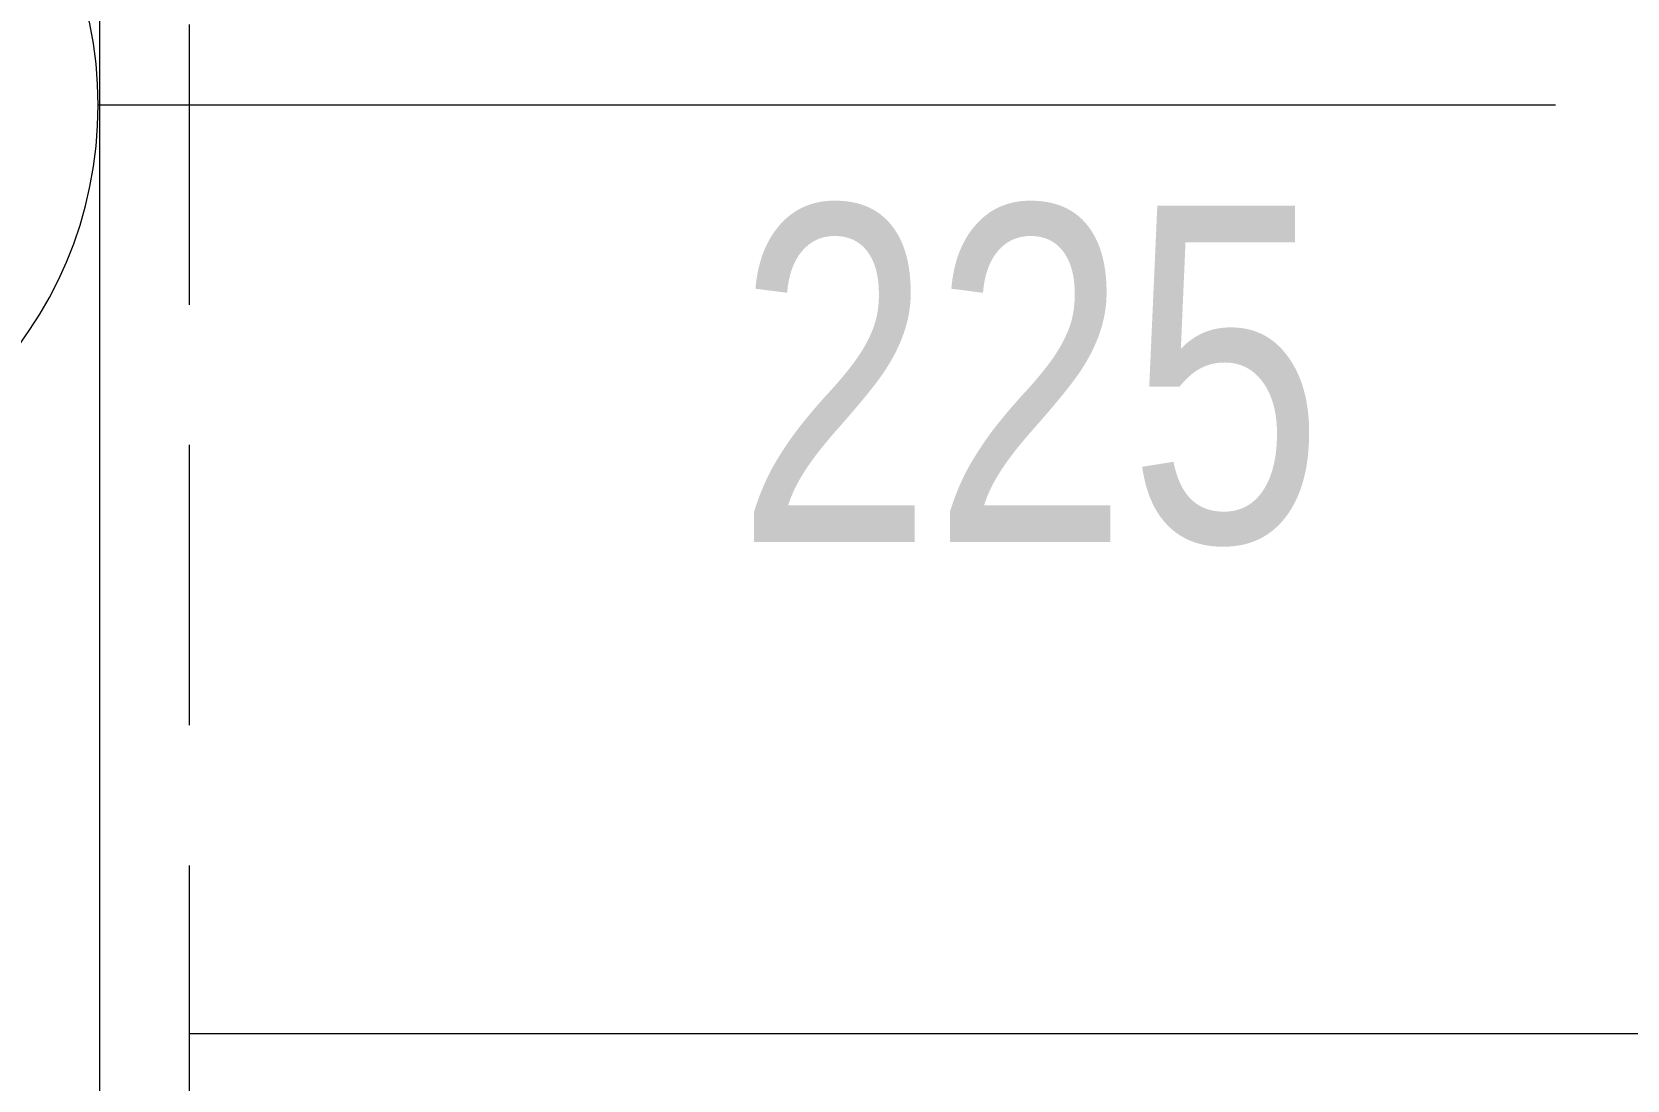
# Model space of a CAD drawing. Header units: millimetres. Extents: x 809 to 8159, y 33 to 4533.
# Drawn here: x 7065.8 to 7136.9, y 1365.3 to 1412 of the extents above; entities that cross this region are included whole.
import ezdxf
from ezdxf.enums import TextEntityAlignment as Align

# ---------------------------------------------------------------- set-up
doc = ezdxf.new("R2010")
doc.units = ezdxf.units.MM
doc.linetypes.add('HIDDEN2', pattern=[0.1875, 0.125, -0.0625])
for name, color, linetype, lineweight in [('KAPI', 20, 'Continuous', 0), ('kapi_tag_yeni', 2, 'Continuous', 0), ('MERDIVEN', 4, 'Continuous', 0)]:
    doc.layers.add(name, color=color, linetype=linetype, lineweight=lineweight)
doc.styles.add('kapi_tag', font='arial.ttf', dxfattribs={"width": 0.75})

# ---------------------------------------------------------------- blocks, each defined once
blk = doc.blocks.new('TRHTRRTTHRTHRTH')
at = {"layer": 'KAPI', "linetype": 'HIDDEN2'}
blk.add_line((35248.92727, -102103.20818), (35248.92727, -102104.10868), dxfattribs=at)
at = {"layer": 'KAPI'}
blk.add_lwpolyline([(35248.92727, -102103.20818), (35248.92727, -102103.25818), (35249.84727, -102103.25818), (35249.84727, -102103.20818)], close=True, dxfattribs=at)
at = {"layer": 'KAPI', "linetype": 'HIDDEN2'}
blk.add_arc((35248.92999, -102103.18825), 0.91993, 269.83001, 355.64049, dxfattribs=at)
blk = doc.blocks.new('kapi_tag_yeni')
at = {"layer": 'kapi_tag_yeni'}
blk.add_line((0, 0), (-0.65038, 0), dxfattribs=at)
blk.add_circle((-0.83038, 0), 0.18, dxfattribs=at)
at = {"layer": 'kapi_tag_yeni', "style": 'kapi_tag', "width": 0.75}
for tag, p in [('KAPI_ENI', (-0.55297, 0.04695)), ('KAPI_BOYU', (-0.55297, -0.19401))]:
    blk.add_attdef(tag, p, '', height=0.15, dxfattribs=at)
blk.add_attdef('KAPI_TAG_02', text='', height=0.15, dxfattribs=at).set_placement((-0.83038, 0), align=Align.MIDDLE_CENTER)

msp = doc.modelspace()

# ---------------------------------------------------------------- linework, layer by layer
at = {"layer": 'MERDIVEN', "elevation": 0}
msp.add_lwpolyline([(7068.786, 1507.308), (7188.786, 1507.308), (7188.786, 1360.308), (7068.786, 1340.409)], close=True, dxfattribs=at)

# ---------------------------------------------------------------- block references
at = {"layer": 'KAPI', "xscale": -100, "yscale": 100, "zscale": 100, "rotation": 180}
msp.add_blockref('TRHTRRTTHRTHRTH', (-3517819.94, -10208958.462), dxfattribs=at)
at = {"layer": 'kapi_tag_yeni'}
ref = msp.add_blockref('kapi_tag_yeni', (7133.754, 1408.769), dxfattribs=dict(at, xscale=-100, yscale=100, zscale=100, rotation=180))
ref.add_attrib('KAPI_ENI', '225', (7097.196, 1389.279), dxfattribs={"height": 15, "rotation": 360, "style": 'kapi_tag', "width": 0.75})

doc.saveas('drawing.dxf')
